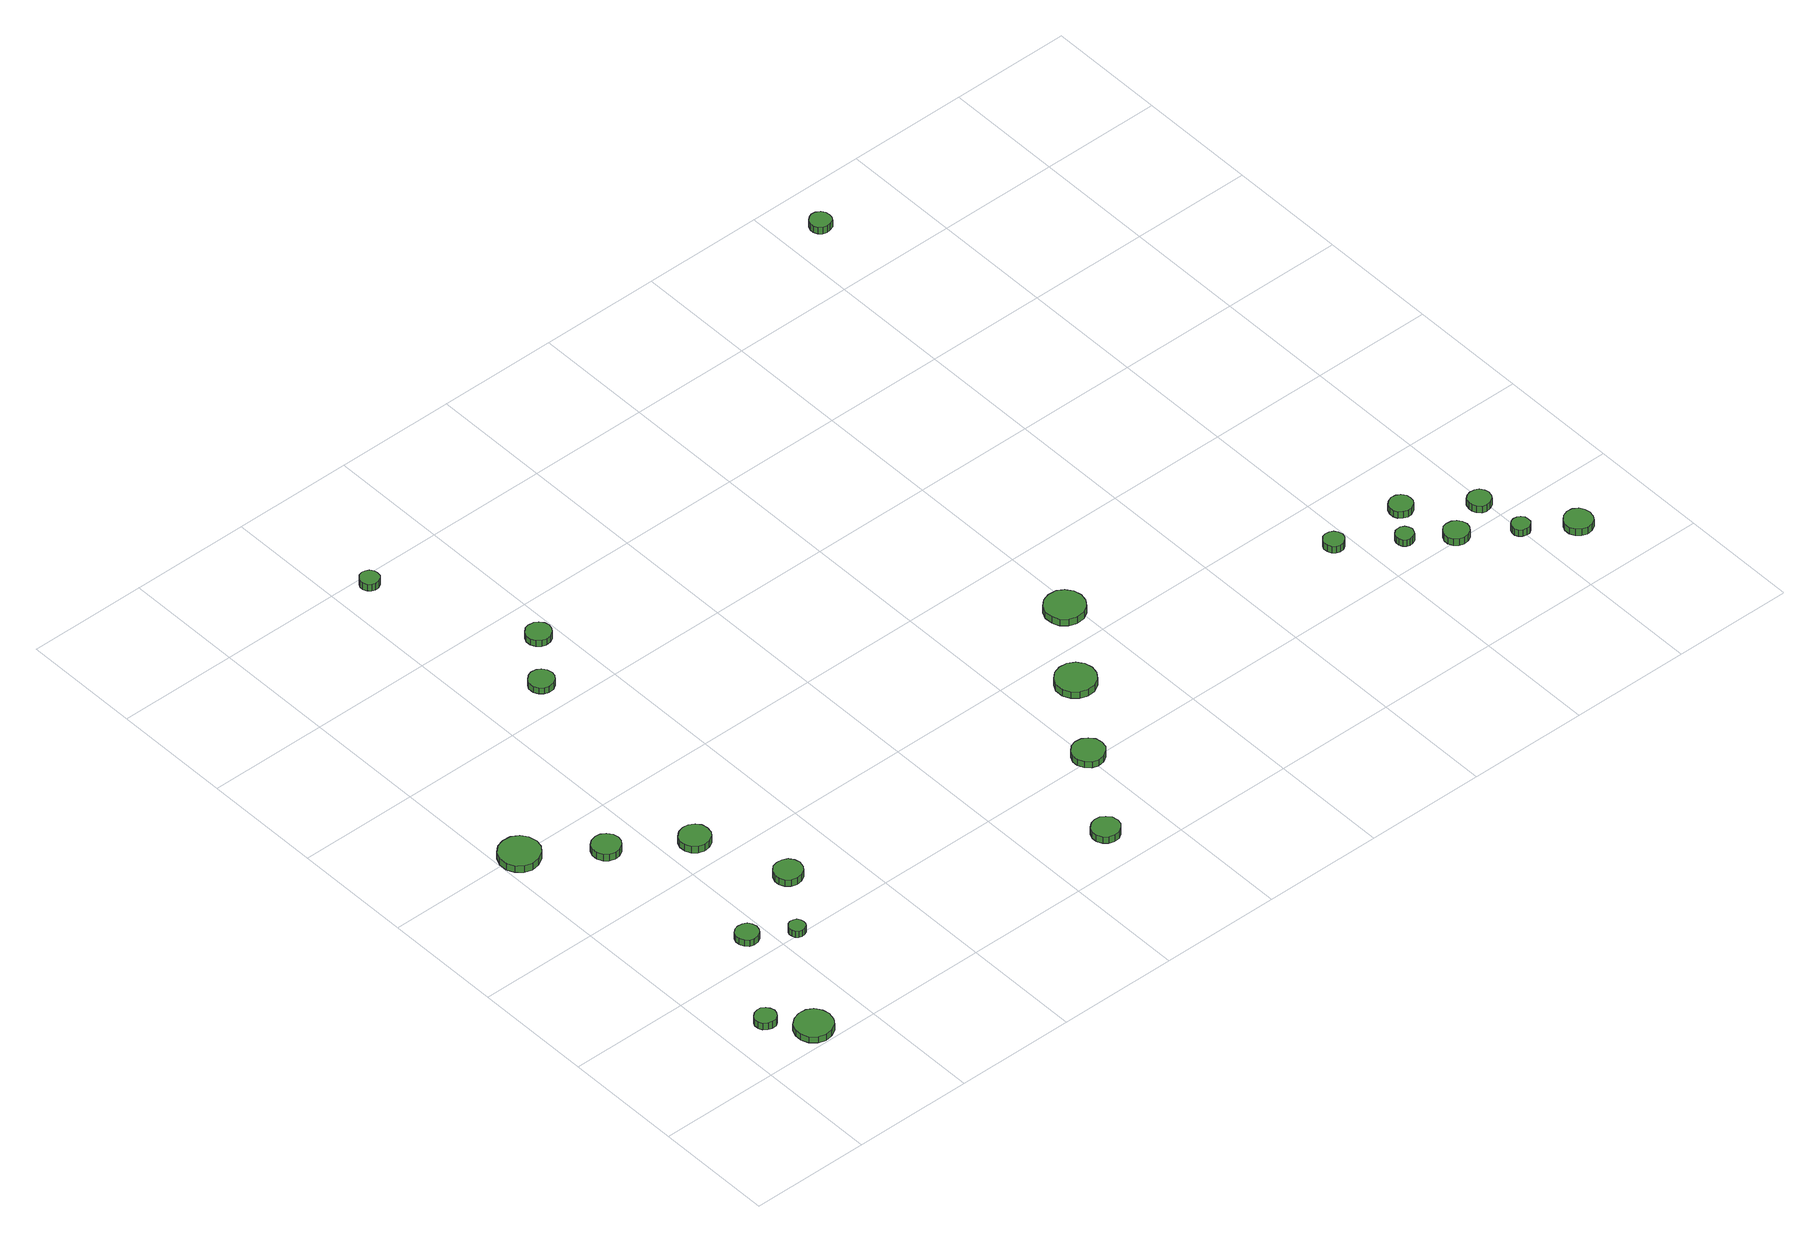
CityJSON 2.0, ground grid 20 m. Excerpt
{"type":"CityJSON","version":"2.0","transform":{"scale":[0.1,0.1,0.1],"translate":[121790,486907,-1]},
"CityObjects":{
"tree1":{"type":"SolitaryVegetationObject","attributes":{"function":"something"},"geometry":[{"type":"MultiSurface","lod":"1","boundaries":[[[0,1,2,3,4,5,6,7,8,9,10,11,12,13,14]],[[15,16,17,18,19,20,21,22,23,24,25,26,27,28,29]],[[0,29,28,1]],[[1,28,27,2]],[[2,27,26,3]],[[3,26,25,4]],[[4,25,24,5]],[[5,24,23,6]],[[6,23,22,7]],[[7,22,21,8]],[[8,21,20,9]],[[9,20,19,10]],[[10,19,18,11]],[[11,18,17,12]],[[12,17,16,13]],[[13,16,15,14]],[[14,15,29,0]]]}]},
"tree2":{"type":"SolitaryVegetationObject","attributes":{"function":"something"},"geometry":[{"type":"MultiSurface","lod":"1","boundaries":[[[30,31,32,33,34,35,36,37,38,39,40,41,42,43,44]],[[45,46,47,48,49,50,51,52,53,54,55,56,57,58,59]],[[30,59,58,31]],[[31,58,57,32]],[[32,57,56,33]],[[33,56,55,34]],[[34,55,54,35]],[[35,54,53,36]],[[36,53,52,37]],[[37,52,51,38]],[[38,51,50,39]],[[39,50,49,40]],[[40,49,48,41]],[[41,48,47,42]],[[42,47,46,43]],[[43,46,45,44]],[[44,45,59,30]]]}]},
"tree3":{"type":"SolitaryVegetationObject","attributes":{"function":"something"},"geometry":[{"type":"MultiSurface","lod":"1","boundaries":[[[60,61,62,63,64,65,66,67,68,69,70,71,72,73,74]],[[75,76,77,78,79,80,81,82,83,84,85,86,87,88,89]],[[60,89,88,61]],[[61,88,87,62]],[[62,87,86,63]],[[63,86,85,64]],[[64,85,84,65]],[[65,84,83,66]],[[66,83,82,67]],[[67,82,81,68]],[[68,81,80,69]],[[69,80,79,70]],[[70,79,78,71]],[[71,78,77,72]],[[72,77,76,73]],[[73,76,75,74]],[[74,75,89,60]]]}]},
"tree4":{"type":"SolitaryVegetationObject","attributes":{"function":"something"},"geometry":[{"type":"MultiSurface","lod":"1","boundaries":[[[90,91,92,93,94,95,96,97,98,99,100,101,102,103,104]],[[105,106,107,108,109,110,111,112,113,114,115,116,117,118,119]],[[90,119,118,91]],[[91,118,117,92]],[[92,117,116,93]],[[93,116,115,94]],[[94,115,114,95]],[[95,114,113,96]],[[96,113,112,97]],[[97,112,111,98]],[[98,111,110,99]],[[99,110,109,100]],[[100,109,108,101]],[[101,108,107,102]],[[102,107,106,103]],[[103,106,105,104]],[[104,105,119,90]]]}]},
"tree5":{"type":"SolitaryVegetationObject","attributes":{"function":"something"},"geometry":[{"type":"MultiSurface","lod":"1","boundaries":[[[120,121,122,123,124,125,126,127,128,129,130,131,132,133,134]],[[135,136,137,138,139,140,141,142,143,144,145,146,147,148,149]],[[120,149,148,121]],[[121,148,147,122]],[[122,147,146,123]],[[123,146,145,124]],[[124,145,144,125]],[[125,144,143,126]],[[126,143,142,127]],[[127,142,141,128]],[[128,141,140,129]],[[129,140,139,130]],[[130,139,138,131]],[[131,138,137,132]],[[132,137,136,133]],[[133,136,135,134]],[[134,135,149,120]]]}]},
"tree6":{"type":"SolitaryVegetationObject","attributes":{"function":"something"},"geometry":[{"type":"MultiSurface","lod":"1","boundaries":[[[150,151,152,153,154,155,156,157,158,159,160,161,162,163,164]],[[165,166,167,168,169,170,171,172,173,174,175,176,177,178,179]],[[150,179,178,151]],[[151,178,177,152]],[[152,177,176,153]],[[153,176,175,154]],[[154,175,174,155]],[[155,174,173,156]],[[156,173,172,157]],[[157,172,171,158]],[[158,171,170,159]],[[159,170,169,160]],[[160,169,168,161]],[[161,168,167,162]],[[162,167,166,163]],[[163,166,165,164]],[[164,165,179,150]]]}]},
"tree7":{"type":"SolitaryVegetationObject","attributes":{"function":"something"},"geometry":[{"type":"MultiSurface","lod":"1","boundaries":[[[180,181,182,183,184,185,186,187,188,189,190,191,192,193,194]],[[195,196,197,198,199,200,201,202,203,204,205,206,207,208,209]],[[180,209,208,181]],[[181,208,207,182]],[[182,207,206,183]],[[183,206,205,184]],[[184,205,204,185]],[[185,204,203,186]],[[186,203,202,187]],[[187,202,201,188]],[[188,201,200,189]],[[189,200,199,190]],[[190,199,198,191]],[[191,198,197,192]],[[192,197,196,193]],[[193,196,195,194]],[[194,195,209,180]]]}]},
"tree8":{"type":"SolitaryVegetationObject","attributes":{"function":"something"},"geometry":[{"type":"MultiSurface","lod":"1","boundaries":[[[210,211,212,213,214,215,216,217,218,219,220,221,222,223,224]],[[225,226,227,228,229,230,231,232,233,234,235,236,237,238,239]],[[210,239,238,211]],[[211,238,237,212]],[[212,237,236,213]],[[213,236,235,214]],[[214,235,234,215]],[[215,234,233,216]],[[216,233,232,217]],[[217,232,231,218]],[[218,231,230,219]],[[219,230,229,220]],[[220,229,228,221]],[[221,228,227,222]],[[222,227,226,223]],[[223,226,225,224]],[[224,225,239,210]]]}]},
"tree9":{"type":"SolitaryVegetationObject","attributes":{"function":"something"},"geometry":[{"type":"MultiSurface","lod":"1","boundaries":[[[240,241,242,243,244,245,246,247,248,249,250,251,252,253,254]],[[255,256,257,258,259,260,261,262,263,264,265,266,267,268,269]],[[240,269,268,241]],[[241,268,267,242]],[[242,267,266,243]],[[243,266,265,244]],[[244,265,264,245]],[[245,264,263,246]],[[246,263,262,247]],[[247,262,261,248]],[[248,261,260,249]],[[249,260,259,250]],[[250,259,258,251]],[[251,258,257,252]],[[252,257,256,253]],[[253,256,255,254]],[[254,255,269,240]]]}]},
"tree10":{"type":"SolitaryVegetationObject","attributes":{"function":"something"},"geometry":[{"type":"MultiSurface","lod":"1","boundaries":[[[270,271,272,273,274,275,276,277,278,279,280,281,282,283,284]],[[285,286,287,288,289,290,291,292,293,294,295,296,297,298,299]],[[270,299,298,271]],[[271,298,297,272]],[[272,297,296,273]],[[273,296,295,274]],[[274,295,294,275]],[[275,294,293,276]],[[276,293,292,277]],[[277,292,291,278]],[[278,291,290,279]],[[279,290,289,280]],[[280,289,288,281]],[[281,288,287,282]],[[282,287,286,283]],[[283,286,285,284]],[[284,285,299,270]]]}]},
"tree11":{"type":"SolitaryVegetationObject","attributes":{"function":"something"},"geometry":[{"type":"MultiSurface","lod":"1","boundaries":[[[300,301,302,303,304,305,306,307,308,309,310,311,312,313,314]],[[315,316,317,318,319,320,321,322,323,324,325,326,327,328,329]],[[300,329,328,301]],[[301,328,327,302]],[[302,327,326,303]],[[303,326,325,304]],[[304,325,324,305]],[[305,324,323,306]],[[306,323,322,307]],[[307,322,321,308]],[[308,321,320,309]],[[309,320,319,310]],[[310,319,318,311]],[[311,318,317,312]],[[312,317,316,313]],[[313,316,315,314]],[[314,315,329,300]]]}]},
"tree12":{"type":"SolitaryVegetationObject","attributes":{"function":"something"},"geometry":[{"type":"MultiSurface","lod":"1","boundaries":[[[330,331,332,333,334,335,336,337,338,339,340,341,342,343,344]],[[345,346,347,348,349,350,351,352,353,354,355,356,357,358,359]],[[330,359,358,331]],[[331,358,357,332]],[[332,357,356,333]],[[333,356,355,334]],[[334,355,354,335]],[[335,354,353,336]],[[336,353,352,337]],[[337,352,351,338]],[[338,351,350,339]],[[339,350,349,340]],[[340,349,348,341]],[[341,348,347,342]],[[342,347,346,343]],[[343,346,345,344]],[[344,345,359,330]]]}]},
"tree13":{"type":"SolitaryVegetationObject","attributes":{"function":"something"},"geometry":[{"type":"MultiSurface","lod":"1","boundaries":[[[360,361,362,363,364,365,366,367,368,369,370,371,372,373,374]],[[375,376,377,378,379,380,381,382,383,384,385,386,387,388,389]],[[360,389,388,361]],[[361,388,387,362]],[[362,387,386,363]],[[363,386,385,364]],[[364,385,384,365]],[[365,384,383,366]],[[366,383,382,367]],[[367,382,381,368]],[[368,381,380,369]],[[369,380,379,370]],[[370,379,378,371]],[[371,378,377,372]],[[372,377,376,373]],[[373,376,375,374]],[[374,375,389,360]]]}]},
"tree14":{"type":"SolitaryVegetationObject","attributes":{"function":"something"},"geometry":[{"type":"MultiSurface","lod":"1","boundaries":[[[390,391,392,393,394,395,396,397,398,399,400,401,402,403,404]],[[405,406,407,408,409,410,411,412,413,414,415,416,417,418,419]],[[390,419,418,391]],[[391,418,417,392]],[[392,417,416,393]],[[393,416,415,394]],[[394,415,414,395]],[[395,414,413,396]],[[396,413,412,397]],[[397,412,411,398]],[[398,411,410,399]],[[399,410,409,400]],[[400,409,408,401]],[[401,408,407,402]],[[402,407,406,403]],[[403,406,405,404]],[[404,405,419,390]]]}]},
"tree15":{"type":"SolitaryVegetationObject","attributes":{"function":"something"},"geometry":[{"type":"MultiSurface","lod":"1","boundaries":[[[420,421,422,423,424,425,426,427,428,429,430,431,432,433,434]],[[435,436,437,438,439,440,441,442,443,444,445,446,447,448,449]],[[420,449,448,421]],[[421,448,447,422]],[[422,447,446,423]],[[423,446,445,424]],[[424,445,444,425]],[[425,444,443,426]],[[426,443,442,427]],[[427,442,441,428]],[[428,441,440,429]],[[429,440,439,430]],[[430,439,438,431]],[[431,438,437,432]],[[432,437,436,433]],[[433,436,435,434]],[[434,435,449,420]]]}]},
"tree16":{"type":"SolitaryVegetationObject","attributes":{"function":"something"},"geometry":[{"type":"MultiSurface","lod":"1","boundaries":[[[450,451,452,453,454,455,456,457,458,459,460,461,462,463,464]],[[465,466,467,468,469,470,471,472,473,474,475,476,477,478,479]],[[450,479,478,451]],[[451,478,477,452]],[[452,477,476,453]],[[453,476,475,454]],[[454,475,474,455]],[[455,474,473,456]],[[456,473,472,457]],[[457,472,471,458]],[[458,471,470,459]],[[459,470,469,460]],[[460,469,468,461]],[[461,468,467,462]],[[462,467,466,463]],[[463,466,465,464]],[[464,465,479,450]]]}]},
"tree17":{"type":"SolitaryVegetationObject","attributes":{"function":"something"},"geometry":[{"type":"MultiSurface","lod":"1","boundaries":[[[480,481,482,483,484,485,486,487,488,489,490,491,492,493,494]],[[495,496,497,498,499,500,501,502,503,504,505,506,507,508,509]],[[480,509,508,481]],[[481,508,507,482]],[[482,507,506,483]],[[483,506,505,484]],[[484,505,504,485]],[[485,504,503,486]],[[486,503,502,487]],[[487,502,501,488]],[[488,501,500,489]],[[489,500,499,490]],[[490,499,498,491]],[[491,498,497,492]],[[492,497,496,493]],[[493,496,495,494]],[[494,495,509,480]]]}]},
"tree18":{"type":"SolitaryVegetationObject","attributes":{"function":"something"},"geometry":[{"type":"MultiSurface","lod":"1","boundaries":[[[510,511,512,513,514,515,516,517,518,519,520,521,522,523,524]],[[525,526,527,528,529,530,531,532,533,534,535,536,537,538,539]],[[510,539,538,511]],[[511,538,537,512]],[[512,537,536,513]],[[513,536,535,514]],[[514,535,534,515]],[[515,534,533,516]],[[516,533,532,517]],[[517,532,531,518]],[[518,531,530,519]],[[519,530,529,520]],[[520,529,528,521]],[[521,528,527,522]],[[522,527,526,523]],[[523,526,525,524]],[[524,525,539,510]]]}]},
"tree19":{"type":"SolitaryVegetationObject","attributes":{"function":"something"},"geometry":[{"type":"MultiSurface","lod":"1","boundaries":[[[540,541,542,543,544,545,546,547,548,549,550,551,552,553,554]],[[555,556,557,558,559,560,561,562,563,564,565,566,567,568,569]],[[540,569,568,541]],[[541,568,567,542]],[[542,567,566,543]],[[543,566,565,544]],[[544,565,564,545]],[[545,564,563,546]],[[546,563,562,547]],[[547,562,561,548]],[[548,561,560,549]],[[549,560,559,550]],[[550,559,558,551]],[[551,558,557,552]],[[552,557,556,553]],[[553,556,555,554]],[[554,555,569,540]]]}]},
"tree20":{"type":"SolitaryVegetationObject","attributes":{"function":"something"},"geometry":[{"type":"MultiSurface","lod":"1","boundaries":[[[570,571,572,573,574,575,576,577,578,579,580,581,582,583,584]],[[585,586,587,588,589,590,591,592,593,594,595,596,597,598,599]],[[570,599,598,571]],[[571,598,597,572]],[[572,597,596,573]],[[573,596,595,574]],[[574,595,594,575]],[[575,594,593,576]],[[576,593,592,577]],[[577,592,591,578]],[[578,591,590,579]],[[579,590,589,580]],[[580,589,588,581]],[[581,588,587,582]],[[582,587,586,583]],[[583,586,585,584]],[[584,585,599,570]]]}]},
"tree21":{"type":"SolitaryVegetationObject","attributes":{"function":"something"},"geometry":[{"type":"MultiSurface","lod":"1","boundaries":[[[600,601,602,603,604,605,606,607,608,609,610,611,612,613,614]],[[615,616,617,618,619,620,621,622,623,624,625,626,627,628,629]],[[600,629,628,601]],[[601,628,627,602]],[[602,627,626,603]],[[603,626,625,604]],[[604,625,624,605]],[[605,624,623,606]],[[606,623,622,607]],[[607,622,621,608]],[[608,621,620,609]],[[609,620,619,610]],[[610,619,618,611]],[[611,618,617,612]],[[612,617,616,613]],[[613,616,615,614]],[[614,615,629,600]]]}]},
"tree22":{"type":"SolitaryVegetationObject","attributes":{"function":"something"},"geometry":[{"type":"MultiSurface","lod":"1","boundaries":[[[630,631,632,633,634,635,636,637,638,639,640,641,642,643,644]],[[645,646,647,648,649,650,651,652,653,654,655,656,657,658,659]],[[630,659,658,631]],[[631,658,657,632]],[[632,657,656,633]],[[633,656,655,634]],[[634,655,654,635]],[[635,654,653,636]],[[636,653,652,637]],[[637,652,651,638]],[[638,651,650,639]],[[639,650,649,640]],[[640,649,648,641]],[[641,648,647,642]],[[642,647,646,643]],[[643,646,645,644]],[[644,645,659,630]]]}]},
"tree23":{"type":"SolitaryVegetationObject","attributes":{"function":"something"},"geometry":[{"type":"MultiSurface","lod":"1","boundaries":[[[660,661,662,663,664,665,666,667,668,669,670,671,672,673,674]],[[675,676,677,678,679,680,681,682,683,684,685,686,687,688,689]],[[660,689,688,661]],[[661,688,687,662]],[[662,687,686,663]],[[663,686,685,664]],[[664,685,684,665]],[[665,684,683,666]],[[666,683,682,667]],[[667,682,681,668]],[[668,681,680,669]],[[669,680,679,670]],[[670,679,678,671]],[[671,678,677,672]],[[672,677,676,673]],[[673,676,675,674]],[[674,675,689,660]]]}]}
},
"vertices":[
[87,91,19],[85,98,19],[81,104,19],[75,108,19],[68,108,19],[61,106,19],[55,101,19],[52,95,19],[52,87,19],[55,81,19],[61,76,19],[68,74,19],[75,74,19],[81,78,19],[85,84,19],[85,84,6],[81,78,6],[75,74,6],[68,74,6],[61,76,6],[55,81,6],[52,87,6],[52,95,6],[55,101,6],[61,106,6],[68,108,6],[75,108,6],[81,104,6],[85,98,6],[87,91,6],
[144,34,17],[141,46,17],[134,57,17],[123,63,17],[110,64,17],[98,60,17],[88,52,17],[83,40,17],[83,28,17],[88,16,17],[98,7,17],[110,3,17],[123,5,17],[134,11,17],[141,21,17],[141,21,5],[134,11,5],[123,5,5],[110,3,5],[98,7,5],[88,16,5],[83,28,5],[83,40,5],[88,52,5],[98,60,5],[110,64,5],[123,63,5],[134,57,5],[141,46,5],[144,34,5],
[67,595,19],[64,609,19],[56,620,19],[44,627,19],[30,628,19],[17,624,19],[7,615,19],[1,602,19],[1,588,19],[7,576,19],[17,566,19],[30,562,19],[44,564,19],[56,571,19],[64,582,19],[64,582,6],[56,571,6],[44,564,6],[30,562,6],[17,566,6],[7,576,6],[1,588,6],[1,602,6],[7,615,6],[17,624,6],[30,628,6],[44,627,6],[56,620,6],[64,609,6],[67,595,6],
[185,242,22],[183,249,22],[179,256,22],[172,259,22],[164,260,22],[157,258,22],[151,253,22],[148,246,22],[148,238,22],[151,231,22],[157,225,22],[164,223,22],[172,224,22],[179,228,22],[183,234,22],[183,234,10],[179,228,10],[172,224,10],[164,223,10],[157,225,10],[151,231,10],[148,238,10],[148,246,10],[151,253,10],[157,258,10],[164,260,10],[172,259,10],[179,256,10],[183,249,10],[185,242,10],
[244,204,21],[243,210,21],[240,215,21],[235,217,21],[229,218,21],[224,216,21],[220,212,21],[218,207,21],[218,202,21],[220,196,21],[224,193,21],[229,191,21],[235,192,21],[240,194,21],[243,199,21],[243,199,9],[240,194,9],[235,192,9],[229,191,9],[224,193,9],[220,196,9],[218,202,9],[218,207,9],[220,212,9],[224,216,9],[229,218,9],[235,217,9],[240,215,9],[243,210,9],[244,204,9],
[160,520,22],[158,529,22],[152,537,22],[144,542,22],[135,543,22],[125,540,22],[118,534,22],[114,525,22],[114,515,22],[118,506,22],[125,500,22],[135,497,22],[144,498,22],[152,503,22],[158,511,22],[158,511,9],[152,503,9],[144,498,9],[135,497,9],[125,500,9],[118,506,9],[114,515,9],[114,525,9],[118,534,9],[125,540,9],[135,543,9],[144,542,9],[152,537,9],[158,529,9],[160,520,9],
[266,443,29],[264,453,29],[258,461,29],[249,466,29],[239,467,29],[229,464,29],[221,457,29],[217,448,29],[217,437,29],[221,428,29],[229,421,29],[239,418,29],[249,419,29],[258,424,29],[264,432,29],[264,432,16],[258,424,16],[249,419,16],[239,418,16],[229,421,16],[221,428,16],[217,437,16],[217,448,16],[221,457,16],[229,464,16],[239,467,16],[249,466,16],[258,461,16],[264,453,16],[266,443,16],
[320,299,27],[318,308,27],[312,316,27],[304,320,27],[294,321,27],[285,319,27],[278,312,27],[274,303,27],[274,294,27],[278,285,27],[285,279,27],[294,276,27],[304,277,27],[312,282,27],[318,289,27],[318,289,14],[312,282,14],[304,277,14],[294,276,14],[285,279,14],[278,285,14],[274,294,14],[274,303,14],[278,312,14],[285,319,14],[294,321,14],[304,320,14],[312,316,14],[318,308,14],[320,299,14],
[322,850,22],[320,859,22],[315,866,22],[308,870,22],[299,871,22],[291,868,22],[285,862,22],[281,855,22],[281,846,22],[285,838,22],[291,833,22],[299,830,22],[308,831,22],[315,835,22],[320,842,22],[320,842,10],[315,835,10],[308,831,10],[299,830,10],[291,833,10],[285,838,10],[281,846,10],[281,855,10],[285,862,10],[291,868,10],[299,871,10],[308,870,10],[315,866,10],[320,859,10],[322,850,10],
[270,1178,25],[269,1184,25],[265,1190,25],[259,1193,25],[253,1194,25],[247,1192,25],[242,1187,25],[239,1181,25],[239,1175,25],[242,1169,25],[247,1164,25],[253,1162,25],[259,1163,25],[265,1166,25],[269,1171,25],[269,1171,12],[265,1166,12],[259,1163,12],[253,1162,12],[247,1164,12],[242,1169,12],[239,1175,12],[239,1181,12],[242,1187,12],[247,1192,12],[253,1194,12],[259,1193,12],[265,1190,12],[269,1184,12],[270,1178,12],
[385,928,24],[383,936,24],[378,943,24],[371,947,24],[362,948,24],[354,946,24],[348,940,24],[344,932,24],[344,924,24],[348,916,24],[354,910,24],[362,908,24],[371,909,24],[378,913,24],[383,920,24],[383,920,12],[378,913,12],[371,909,12],[362,908,12],[354,910,12],[348,916,12],[344,924,12],[344,932,12],[348,940,12],[354,946,12],[362,948,12],[371,947,12],[378,943,12],[383,936,12],[385,928,12],
[733,64,22],[731,74,22],[725,81,22],[717,86,22],[708,87,22],[699,84,22],[692,78,22],[688,69,22],[688,60,22],[692,51,22],[699,45,22],[708,42,22],[717,43,22],[725,48,22],[731,55,22],[731,55,9],[725,48,9],[717,43,9],[708,42,9],[699,45,9],[692,51,9],[688,60,9],[688,69,9],[692,78,9],[699,84,9],[708,87,9],[717,86,9],[725,81,9],[731,74,9],[733,64,9],
[825,204,24],[823,215,24],[816,223,24],[807,229,24],[796,230,24],[786,227,24],[778,219,24],[773,209,24],[773,199,24],[778,189,24],[786,181,24],[796,178,24],[807,179,24],[816,185,24],[823,193,24],[823,193,12],[816,185,12],[807,179,12],[796,178,12],[786,181,12],[778,189,12],[773,199,12],[773,209,12],[778,219,12],[786,227,12],[796,230,12],[807,229,12],[816,223,12],[823,215,12],[825,204,12],
[917,329,30],[914,342,30],[906,353,30],[894,360,30],[881,361,30],[868,357,30],[858,348,30],[852,336,30],[852,322,30],[858,310,30],[868,301,30],[881,297,30],[894,298,30],[906,305,30],[914,316,30],[914,316,17],[906,305,17],[894,298,17],[881,297,17],[868,301,17],[858,310,17],[852,322,17],[852,336,17],[858,348,17],[868,357,17],[881,361,17],[894,360,17],[906,353,17],[914,342,17],[917,329,17],
[1004,452,36],[1001,465,36],[993,476,36],[982,483,36],[968,484,36],[955,480,36],[945,471,36],[940,459,36],[940,445,36],[945,433,36],[955,424,36],[968,420,36],[982,421,36],[993,428,36],[1001,439,36],[1001,439,23],[993,428,23],[982,421,23],[968,420,23],[955,424,23],[945,433,23],[940,445,23],[940,459,23],[945,471,23],[955,480,23],[968,484,23],[982,483,23],[993,476,23],[1001,465,23],[1004,452,23],
[1379,299,34],[1377,306,34],[1373,312,34],[1367,315,34],[1360,316,34],[1354,314,34],[1349,309,34],[1346,303,34],[1346,296,34],[1349,289,34],[1354,285,34],[1360,283,34],[1367,283,34],[1373,287,34],[1377,292,34],[1377,292,21],[1373,287,21],[1367,283,21],[1360,283,21],[1354,285,21],[1349,289,21],[1346,296,21],[1346,303,21],[1349,309,21],[1354,314,21],[1360,316,21],[1367,315,21],[1373,312,21],[1377,306,21],[1379,299,21],
[1464,241,33],[1462,247,33],[1459,252,33],[1453,255,33],[1447,255,33],[1442,254,33],[1437,249,33],[1435,244,33],[1435,238,33],[1437,232,33],[1442,228,33],[1447,226,33],[1453,227,33],[1459,230,33],[1462,235,33],[1462,235,20],[1459,230,20],[1453,227,20],[1447,226,20],[1442,228,20],[1437,232,20],[1435,238,20],[1435,244,20],[1437,249,20],[1442,254,20],[1447,255,20],[1453,255,20],[1459,252,20],[1462,247,20],[1464,241,20],
[1532,197,32],[1530,205,32],[1525,212,32],[1518,216,32],[1509,217,32],[1501,215,32],[1495,209,32],[1491,201,32],[1491,193,32],[1495,185,32],[1501,179,32],[1509,177,32],[1518,178,32],[1525,182,32],[1530,189,32],[1530,189,19],[1525,182,19],[1518,178,19],[1509,177,19],[1501,179,19],[1495,185,19],[1491,193,19],[1491,201,19],[1495,209,19],[1501,215,19],[1509,217,19],[1518,216,19],[1525,212,19],[1530,205,19],[1532,197,19],
[1506,293,33],[1505,300,33],[1500,307,33],[1493,311,33],[1485,312,33],[1478,309,33],[1472,304,33],[1469,297,33],[1469,289,33],[1472,282,33],[1478,277,33],[1485,274,33],[1493,275,33],[1500,279,33],[1505,285,33],[1505,285,20],[1500,279,20],[1493,275,20],[1485,274,20],[1478,277,20],[1472,282,20],[1469,289,20],[1469,297,20],[1472,304,20],[1478,309,20],[1485,312,20],[1493,311,20],[1500,307,20],[1505,300,20],[1506,293,20],
[1606,145,32],[1605,151,32],[1601,156,32],[1596,159,32],[1590,160,32],[1584,158,32],[1579,154,32],[1577,148,32],[1577,142,32],[1579,137,32],[1584,133,32],[1590,131,32],[1596,131,32],[1601,134,32],[1605,139,32],[1605,139,19],[1601,134,19],[1596,131,19],[1590,131,19],[1584,133,19],[1579,137,19],[1577,142,19],[1577,148,19],[1579,154,19],[1584,158,19],[1590,160,19],[1596,159,19],[1601,156,19],[1605,151,19],[1606,145,19],
[1601,227,32],[1599,234,32],[1595,241,32],[1588,244,32],[1580,245,32],[1573,243,32],[1567,238,32],[1564,230,32],[1564,223,32],[1567,216,32],[1573,210,32],[1580,208,32],[1588,209,32],[1595,213,32],[1599,219,32],[1599,219,19],[1595,213,19],[1588,209,19],[1580,208,19],[1573,210,19],[1567,216,19],[1564,223,19],[1564,230,19],[1567,238,19],[1573,243,19],[1580,245,19],[1588,244,19],[1595,241,19],[1599,234,19],[1601,227,19],
[1277,1320,25],[1276,1327,25],[1272,1333,25],[1265,1337,25],[1258,1338,25],[1251,1335,25],[1246,1330,25],[1243,1324,25],[1243,1317,25],[1246,1310,25],[1251,1305,25],[1258,1303,25],[1265,1304,25],[1272,1307,25],[1276,1313,25],[1276,1313,12],[1272,1307,12],[1265,1304,12],[1258,1303,12],[1251,1305,12],[1246,1310,12],[1243,1317,12],[1243,1324,12],[1246,1330,12],[1251,1335,12],[1258,1338,12],[1265,1337,12],[1272,1333,12],[1276,1327,12],[1277,1320,12],
[1683,96,33],[1681,105,33],[1676,113,33],[1668,118,33],[1658,119,33],[1649,116,33],[1642,109,33],[1638,101,33],[1638,91,33],[1642,82,33],[1649,76,33],[1658,73,33],[1668,74,33],[1676,79,33],[1681,86,33],[1681,86,20],[1676,79,20],[1668,74,20],[1658,73,20],[1649,76,20],[1642,82,20],[1638,91,20],[1638,101,20],[1642,109,20],[1649,116,20],[1658,119,20],[1668,118,20],[1676,113,20],[1681,105,20],[1683,96,20]
]}
